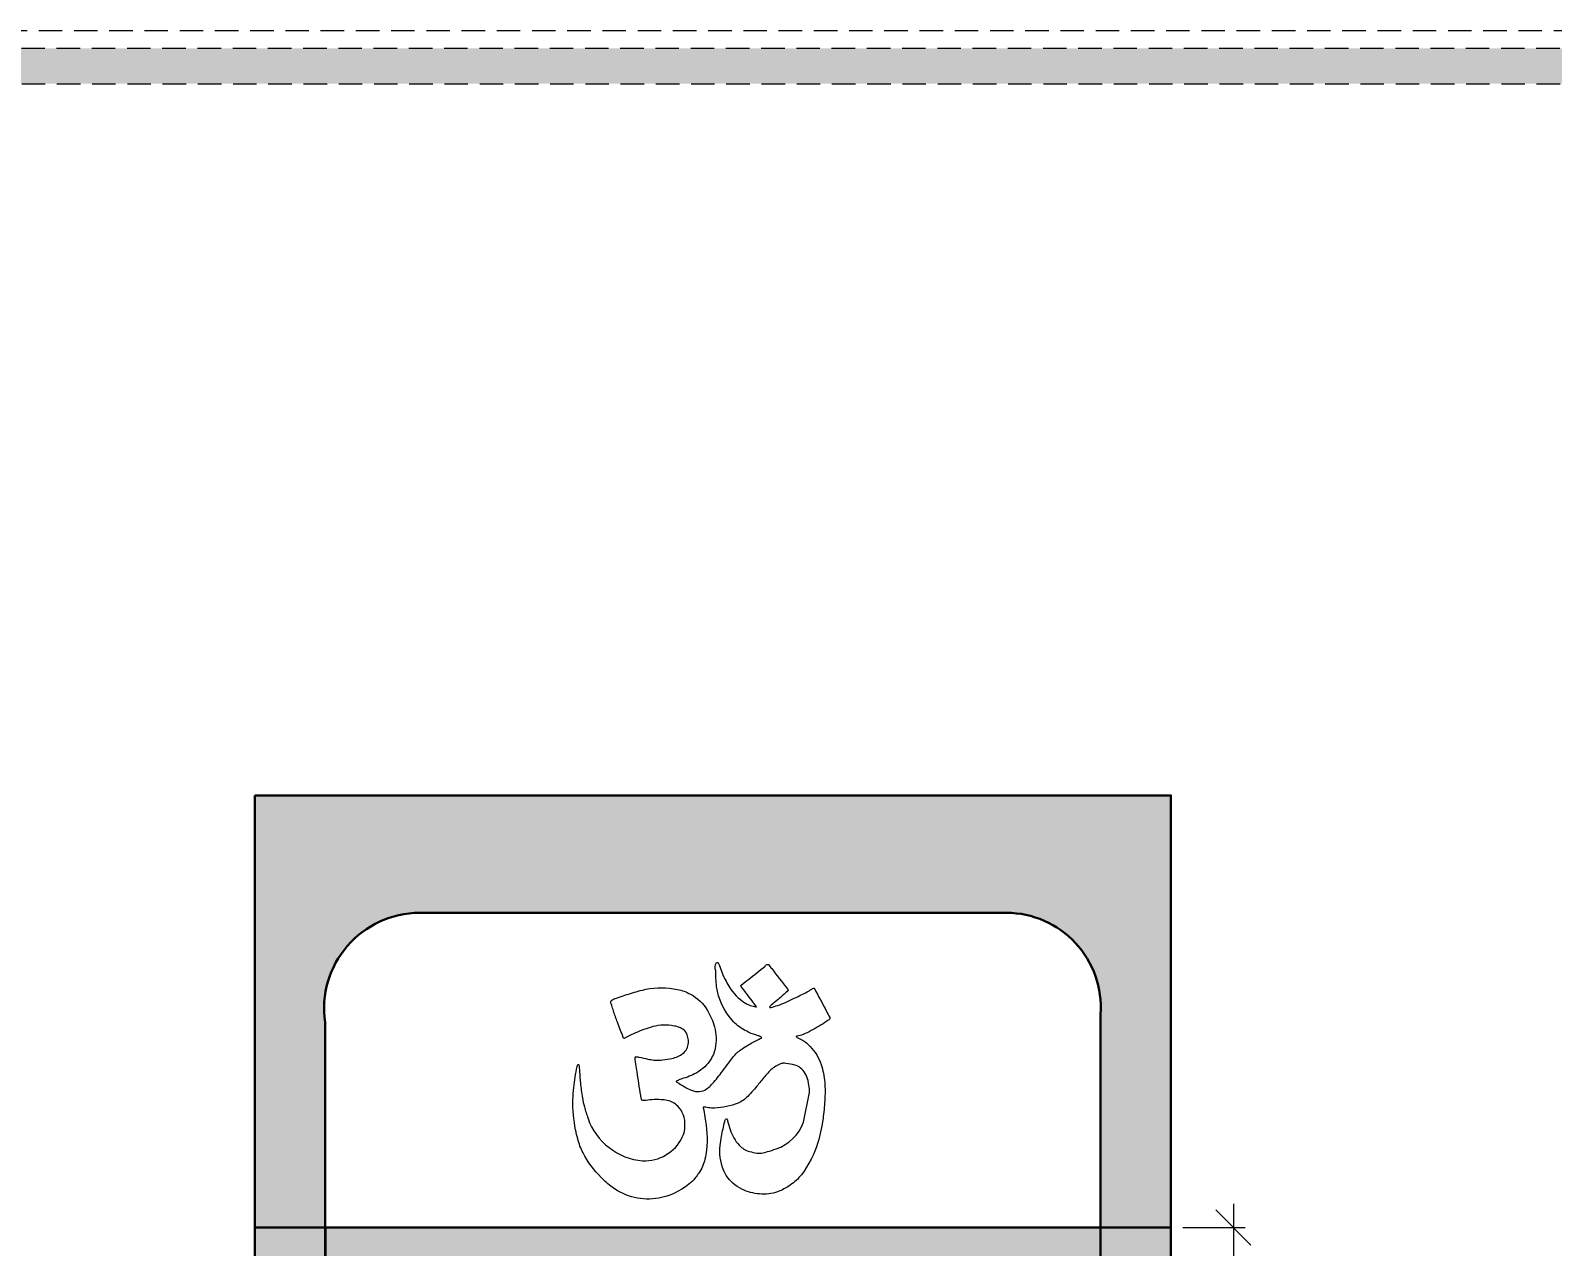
# Model space of a CAD drawing. Header units: millimetres. Extents: x 56222 to 3066687, y -650199 to -121287.
# Drawn here: x 141907.4 to 141972.2, y -185258.8 to -185207 of the extents above; entities that cross this region are included whole.
import ezdxf

# ---------------------------------------------------------------- set-up
doc = ezdxf.new("R2010")
doc.units = ezdxf.units.MM
doc.header["$MEASUREMENT"] = 0
doc.header["$PDMODE"] = 35
doc.linetypes.add('DASHED', pattern=[0.75, 0.5, -0.25])
doc.linetypes.add('DASHEDX2', pattern=[1.5, 1, -0.5])
doc.layers.get('Defpoints').update_dxf_attribs({"color": 220})
doc.layers.add('AR HATCH-7', color=7, linetype='Continuous')
for name, color, linetype, lineweight in [('Dimension', 10, 'DASHEDX2', 20), ('FURNITURE', 32, 'Continuous', 9), ('furniture dimensions', 1, 'DASHED', 0), ('wall', 7, 'Continuous', 30)]:
    doc.layers.add(name, color=color, linetype=linetype, lineweight=lineweight)
doc.styles.add('century g', font='GOTHIC.TTF')
doc.dimstyles.new('Archana', dxfattribs={"dimtxt": 2, "dimasz": 0.75, "dimexe": 0.5, "dimexo": 0.5, "dimgap": 0, "dimtad": 0, "dimzin": 0, "dimdsep": 46, "dimlunit": 4, "dimtxsty": 'century g', "dimblk": 'OBLIQUE', "dimcen": 0, "dimdle": 1, "dimclrd": 256, "dimclre": 256, "dimclrt": 256, "dimadec": 0, "dimazin": 0, "dimtfac": 1, "dimtofl": 0, "dimtmove": 1, "dimatfit": 3, "dimfxl": 1, "dimfxlon": 1, "dimtolj": 1, "dimtzin": 0, "dimlwd": -1, "dimlwe": -1, "dimarcsym": 0})

# ---------------------------------------------------------------- blocks, each defined once
blk = doc.blocks.new('_Oblique')
at = {"layer": 'wall', "color": 0, "lineweight": -2}
blk.add_line((-0.5, -0.5), (0.5, 0.5), dxfattribs=at)
blk = doc.blocks.new('*D534')
at = {"layer": 'Defpoints', "color": 0, "linetype": 'Continuous', "lineweight": 30, "transparency": 16777216}
for p in [(141955.9268064746, -185257.9961323263), (141958.5854674953, -185257.9961323263), (141955.9268064746, -185315.5925046367)]:
    blk.add_point(p, dxfattribs=at)
at = {"layer": 'furniture dimensions', "color": 5, "linetype": 'Continuous', "transparency": 16777216}
for p, q in [((141958.5854674953, -185256.9961323263), (141958.5854674953, -185281.6722926487)), ((141956.4268064746, -185257.9961323263), (141959.0854674953, -185257.9961323263)), ((141958.5854674953, -185316.5925046367), (141958.5854674953, -185291.9163443143))]:
    blk.add_line(p, q, dxfattribs=at)
at = {"layer": 'furniture dimensions', "color": 5, "linetype": 'ByBlock', "transparency": 16777216}
blk.add_line((141956.4268064746, -185315.5925046367), (141959.0854674953, -185315.5925046367), dxfattribs=at)
at = {"layer": 'furniture dimensions', "color": 5, "linetype": 'Continuous', "transparency": 16777216, "xscale": 1.5, "yscale": 1.5, "zscale": 1.5}
for p, rotation in [((141958.5854674953, -185257.9961323263), 90), ((141958.5854674953, -185315.5925046367), 270)]:
    blk.add_blockref('_Oblique', p, dxfattribs=dict(at, rotation=rotation))
at = {"layer": 'furniture dimensions', "linetype": 'Continuous', "lineweight": 0, "transparency": 16777216, "insert": (141958.5854674953, -185286.7943184815), "char_height": 3, "attachment_point": 5, "rotation": 90, "style": 'century g'}
blk.add_mtext('\\A1;4\'-10"', dxfattribs=at)

msp = doc.modelspace()

# ---------------------------------------------------------------- hatches: boundary and pattern name
at = {"layer": 'AR HATCH-7', "lineweight": 30, "true_color": 0x9c5642, "transparency": 33554615}
h = msp.add_hatch(color=25, dxfattribs=at)
h.dxf.hatch_style = 1
h.paths.add_polyline_path([(141955.9268064745, -185257.9961323262), (141952.9268064745, -185257.9961323262), (141952.9268064745, -185315.5925046366), (141955.9268064745, -185315.5925046366)])
h.paths.add_polyline_path([(141919.9255403842, -185257.9961323262), (141916.9255403842, -185257.9961323262), (141916.9255403842, -185315.5925046366), (141919.9255403842, -185315.5925046366)])
h = msp.add_hatch(color=25, dxfattribs=at)
h.dxf.hatch_style = 1
h.paths.add_polyline_path([(141952.9268064745, -185257.9961323262), (141919.9255403842, -185257.9961323262), (141919.9255403842, -185315.5925046366), (141924.6139403604, -185315.5925046366, -0.003605182702401858), (141924.4254851955, -185297.8474860904, -0.0003109933611766366), (141924.4190444912, -185287.4399823658, -0.002882391535179963), (141924.4450517292, -185282.931072528, -0.0009681271594834644), (141924.4699048726, -185281.0858522487, -0.004988359347648108), (141924.4959213203, -185280.0610362394, -0.008012712166557802), (141924.529218252, -185279.413588591, -0.03901827931900765), (141924.5824022861, -185279.0504046364, -0.03651016167842373), (141924.7923347282, -185278.36296901, -0.03782290146176009), (141925.0981742958, -185277.7216442674, -0.03732100174968171), (141925.5013153892, -185277.1262669807, -0.03371488216154914), (141926.001391536, -185276.5755181077, 0.03398982861311859), (141926.2579310955, -185276.2926713818, 0.05937585045822663), (141926.423124264, -185276.0232939919, 0.05807139961115856), (141926.5226187877, -185275.7184444411, 0.03106902398606629), (141926.5769302367, -185275.3254879359), (141926.6135365519, -185274.8397765323), (141926.9498352581, -185274.7395201403, 0.04745201783303503), (141927.5799818536, -185274.4844925984, 0.1192595654753872), (141927.9510703174, -185274.1611230307, 0.1202882427217571), (141928.131457109, -185273.7057695456, 0.0487159283730698), (141928.1586050872, -185273.0341414772, 0.0292081626858025), (141928.1108572066, -185272.6220593442, 0.05644521272184241), (141928.0171765114, -185272.304102329, 0.04412757682336173), (141927.8389372386, -185271.9679123276, 0.01194201761291172), (141927.4985490771, -185271.4699147503, -0.01165798497333648), (141927.2095991578, -185271.0476877686, -0.02862562629829856), (141927.02294184, -185270.7213759716, -0.03401351935120748), (141926.8940187464, -185270.4115813069, -0.0241471877030768), (141926.7906841395, -185270.0495963221, -0.040185540272515), (141926.7193834486, -185269.5760912802, -0.0288107866116733), (141926.7132140718, -185269.0407768608, -0.0291622111360468), (141926.7655091755, -185268.5416317116, -0.07251415826512586), (141926.8763564765, -185268.1925520902, -0.06262053331232), (141927.1263899003, -185267.8086828066, -0.05588737708257042), (141927.4725205221, -185267.4818461606, -0.03563514090871195), (141927.751693532, -185267.3013895662, -0.1104331884284034), (141927.7297187288, -185265.8393519614, -0.04945128467960831), (141927.9372866364, -185265.1771891908, -0.04868223764932544), (141928.2747323764, -185264.5593193282, -0.04663317698563652), (141928.7295811394, -185264.0086195277, -0.02564672404989927), (141929.0987469598, -185263.6742682272, -0.04170417097595749), (141929.4472900495, -185263.4351462388, -0.04425164537240012), (141929.8151094297, -185263.2666771903, -0.03382548584372522), (141930.2414059829, -185263.1471188602, -0.03301844217496732), (141930.622227771, -185263.0935322021, -0.03583048800487122), (141930.9963933211, -185263.0927269431, -0.03479648784436407), (141931.3763900549, -185263.1459060123, -0.02800128280643378), (141931.7746957616, -185263.2538264603, 0.01017540062193412), (141931.9138797223, -185263.2969167592, 0.02710774231754161), (141932.1440745511, -185263.3495329313, 0.3751715108264962), (141932.1936760133, -185263.3199814287, 0.06476264534766761), (141932.2336629208, -185263.1128567459, -0.05600715600844221), (141932.2960833072, -185262.744350698, -0.05100934324237659), (141932.4301117474, -185262.4103613484, -0.04590988486754532), (141932.6435615912, -185262.081209046, -0.03063216394978798), (141932.9428369836, -185261.7456521418, -0.02382284917976278), (141933.3091877291, -185261.4154119694, -0.02973907217191578), (141933.6801566599, -185261.1469119831, -0.02683406488726978), (141934.1102852532, -185260.904395718, -0.01466991494378226), (141934.6606937988, -185260.6516998045, 0.01056005378056444), (141935.1835434698, -185260.4168395995, 0.02526127504931185), (141935.5579227135, -185260.2153125608, 0.03181680980652567), (141935.8536487649, -185260.0095306688, 0.03083940544790959), (141936.1243113799, -185259.7657410932), (141936.4261734294, -185259.4581066477), (141936.7280354788, -185259.7657410932, 0.03083940352772188), (141936.9986980761, -185260.0095306547, 0.03181681181488077), (141937.2944241452, -185260.2153125608, 0.0252612750447253), (141937.668803389, -185260.4168395995, 0.01056005377977532), (141938.1916530599, -185260.6516998045, -0.01466991494378227), (141938.7420616055, -185260.904395718, -0.02683406489082388), (141939.1721901989, -185261.1469119831, -0.02973907216767088), (141939.5431591297, -185261.4154119694, -0.02382284917976242), (141939.9095098751, -185261.7456521418, -0.03063216394978933), (141940.2087852675, -185262.081209046, -0.04590988486758859), (141940.4222351114, -185262.4103613484, -0.05100829460820419), (141940.5562615091, -185262.7443435873, -0.0531629350212046), (141940.6175153917, -185263.0939019932, 0.01808431220552497), (141940.6265408712, -185263.1808694664, 0.02424592008614427), (141940.6413585675, -185263.2587321508, 0.02273455972874906), (141940.6592261883, -185263.3204038855, 0.1741699073666206), (141940.6777093236, -185263.3436217703, 0.1497881929659737), (141940.7039799121, -185263.3505037507, 0.04024543086803208), (141941.0437154364, -185263.2652776565, -0.03043170960601677), (141941.4759568038, -185263.1459060123, -0.0347964878443595), (141941.8559535376, -185263.0927269431, -0.03583048800487598), (141942.2301190877, -185263.0935322021, -0.03301844217497622), (141942.6109408758, -185263.1471188602, -0.03382548584374485), (141943.037237429, -185263.2666771903, -0.04425164537242655), (141943.4050568092, -185263.4351462388, -0.04170417097594954), (141943.7535998989, -185263.6742682272, -0.02564672404991481), (141944.1227657193, -185264.0086195277, -0.04663317686987747), (141944.5776144813, -185264.5593193268, -0.04868300015854168), (141944.915064542, -185265.1771993345, -0.04945049900213672), (141945.1226281299, -185265.8393519614, -0.110433188428408), (141945.1006533267, -185267.3013895662, -0.03563514149791462), (141945.379826341, -185267.481846164, -0.05588737643733022), (141945.7259569585, -185267.8086828066, -0.06262053331232154), (141945.9759903823, -185268.1925520902, -0.07251415826512458), (141946.0868376833, -185268.5416317116, -0.02916221113046677), (141946.1391327869, -185269.0407768607, -0.02881078661684974), (141946.1329634101, -185269.5760912802, -0.04018554027253422), (141946.0616627192, -185270.0495963221, -0.02414718770307468), (141945.9583281123, -185270.4115813069, -0.03401351935118756), (141945.8294050187, -185270.7213759716, -0.02862562629828585), (141945.6427477009, -185271.0476877686, -0.01165798497333514), (141945.3537977816, -185271.4699147503, 0.01194201761291325), (141945.0134096201, -185271.9679123276, 0.04412757682344923), (141944.8351703473, -185272.304102329, 0.05644521272196985), (141944.7414896521, -185272.6220593442, 0.02920862817052882), (141944.6937413952, -185273.0341480777, 0.04871544922626894), (141944.7208897497, -185273.7057695456, 0.1202882427217774), (141944.9012765413, -185274.1611230307, 0.1192595654753244), (141945.2723650051, -185274.4844925984, 0.04745201783302747), (141945.9025116006, -185274.7395201403), (141946.2388103068, -185274.8397765323), (141946.2754166221, -185275.3254879359, 0.03106902398607196), (141946.3297280711, -185275.7184444411, 0.05807139961117938), (141946.4292225947, -185276.0232939919, 0.0593758504581361), (141946.5944157632, -185276.2926713818, 0.03398982861308417), (141946.8509553227, -185276.5755181077, -0.03371488212763864), (141947.351031469, -185277.1262669801, -0.03732099966065047), (141947.7541725426, -185277.7216442319, -0.0378229050787698), (141948.0600121403, -185278.3629690352, -0.03651016030943275), (141948.2699445726, -185279.0504046364, -0.03901827931901446), (141948.3231286067, -185279.413588591, -0.008012712166557905), (141948.3564255384, -185280.0610362394, -0.004988359347656032), (141948.3824419861, -185281.0858522487, -0.0009681271267157056), (141948.4072951288, -185282.9310724655, -0.002882391575048558), (141948.4333023675, -185287.4399823657, -0.0003109933610447301), (141948.4268616632, -185297.8474860858, -0.003605182703316953), (141948.2384064983, -185315.5925046366), (141952.9268064745, -185315.5925046366)])
at = {"layer": 'Dimension', "true_color": 0xd39e00}
h = msp.add_hatch(color=42, dxfattribs=at)
h.paths.add_polyline_path([(141794.4814711701, -185207.786185727), (141794.4814711701, -185359.6834844598), (142010.2828802135, -185359.6834844598), (142010.2828802135, -185207.786185727)])
h.paths.add_polyline_path([(141795.9960076673, -185209.3007222241), (142008.7683437163, -185209.3007222241), (142008.7683437163, -185358.1689479626), (141795.9960076673, -185358.1689479626)], flags=16)
at = {"layer": 'FURNITURE', "lineweight": 30, "true_color": 0xf1e8df, "transparency": 33554687}
h = msp.add_hatch(color=254, dxfattribs=at)
h.dxf.hatch_style = 1
edge = h.paths.add_edge_path()
edge.add_line((141955.9268064745, -185239.6006222944), (141916.9255403842, -185239.6006222944))
edge.add_line((141916.9255403842, -185239.6006222944), (141916.92658405, -185257.9961323262))
edge.add_line((141916.92658405, -185257.9961323262), (141919.92658405, -185257.9961323262))
edge.add_line((141919.92658405, -185257.9961323262), (141919.9255403842, -185248.6006222944))
edge.add_arc((141923.9255403842, -185248.6006222944), 4, 90, 180, ccw=False)
edge.add_line((141923.9255403842, -185244.6006222944), (141948.9268064745, -185244.6006222944))
edge.add_arc((141948.9268064745, -185248.6006222944), 4, 0, 90, ccw=False)
edge.add_line((141952.9268064745, -185248.6006222944), (141952.9268064745, -185257.9961323262))
edge.add_line((141952.9268064745, -185257.9961323262), (141955.9268064745, -185257.9961323262))
edge.add_line((141955.9268064745, -185257.9961323262), (141955.9268064745, -185239.6006222944))

# ---------------------------------------------------------------- linework, layer by layer
at = {"layer": 'Dimension', "color": 42, "true_color": 0xd39e00, "elevation": 0.129321579205486}
for points in [[(141793.7242029214, -185207.0289174783), (142011.0401484621, -185207.0289174783), (142011.0401484621, -185360.4407527084), (141793.7242029214, -185360.4407527084)], [(141794.4814711701, -185207.786185727), (142010.2828802135, -185207.786185727), (142010.2828802135, -185359.6834844598), (141794.4814711701, -185359.6834844598)], [(141795.9960076673, -185209.3007222241), (142008.7683437163, -185209.3007222241), (142008.7683437163, -185358.1689479626), (141795.9960076673, -185358.1689479626)]]:
    msp.add_lwpolyline(points, close=True, dxfattribs=at)
at = {"layer": 'FURNITURE', "lineweight": 30}
for p, q in [((141916.9255403842, -185257.9961323262, 0.258643158410972), (141919.9255403842, -185257.9961323262, 0.258643158410972)), ((141952.9268064745, -185257.9961323262, 0.258643158410972), (141955.9268064745, -185257.9961323262, 0.258643158410972))]:
    msp.add_line(p, q, dxfattribs=at)
at = {"layer": 'FURNITURE', "lineweight": 30, "elevation": 0.258643158410972}
for points in [[(141916.9255403842, -185239.6006222944), (141955.9268064745, -185239.6006222944), (141955.9268064745, -185346.6006222925), (141916.9255403842, -185346.6006222925)], [(141916.9255403842, -185257.9961323262), (141955.9268064745, -185257.9961323262), (141955.9268064745, -185315.5925046366), (141916.9255403842, -185315.5925046366)], [(141919.9255403842, -185257.9961323262), (141952.9268064745, -185257.9961323262), (141952.9268064745, -185315.5925046366), (141919.9255403842, -185315.5925046366)]]:
    msp.add_lwpolyline(points, close=True, dxfattribs=at)
msp.add_lwpolyline([(141919.9255403842, -185346.6006222925), (141919.9118033723, -185249.2589123452, -0.4548454623224002), (141923.9255403842, -185244.6006222944), (141948.9268064745, -185244.6006222944, -0.4350856163255921), (141952.9268064745, -185248.918742189), (141952.9268064745, -185346.6006222925)], format="xyb", dxfattribs=at)
at = {"layer": 'FURNITURE', "elevation": 0.258643158410972}
msp.add_lwpolyline([(141938.2858840919, -185248.6028885141, 0.0114022481775209), (141937.6549151753, -185247.7827125867, -0.0479015597688494), (141937.6101694639, -185247.7154725734, -0.3937163186423123), (141937.6349856689, -185247.6779847421, -0.0093109807587744), (141937.9377765112, -185247.4352816305, 0.0072817388237416), (141938.649138913, -185246.8749998299, -0.2487868902674619), (141938.7692628562, -185246.7965602666, -0.1928313949822042), (141938.8088265654, -185246.8228229138, 0.0044702303625756), (141938.9281603171, -185246.9758434849, 2.99359252776e-05), (141939.6039800143, -185247.8431686033, -0.147495029482526), (141939.6256774872, -185247.9031840004, -0.2089832427315471), (141939.6074894211, -185247.9290743774, -0.0015479771796508), (141939.5374090101, -185247.9960387704, -0.0161473271758773), (141939.1475975677, -185248.3362192154, 0.0488516050659525), (141938.8400545487, -185248.6102089711, 0.2592184721691192), (141938.8537263863, -185248.6293873087, 0.2480372137720103), (141938.8999830193, -185248.6364863643, -0.0013448052929492), (141939.1764907049, -185248.5456478186, 0.0401475738535624), (141939.8892859409, -185248.2403080553, 0.0207946492302283), (141940.5236279411, -185247.9182759789, 0.004363482788060999), (141940.6313428034, -185247.8466151291, -0.0410691228512972), (141940.7023817631, -185247.8081986995, -0.2753982663030282), (141940.7438949021, -185247.8287835249, -0.0054780400827782), (141941.2626216705, -185248.7982405529, 0.0003931410638795), (141941.3993179844, -185249.0551946886, -0.2210678641046165), (141941.4040973151, -185249.1177136735, -0.0541776663053663), (141941.2753194176, -185249.2147952588, -0.022282051643951), (141940.6130982068, -185249.6190790266, -0.0321305703537782), (141940.2614577904, -185249.7826302821, -0.0481529758562302), (141940.0118989312, -185249.849489622, 0.3182244301967905), (141939.9769637884, -185249.86691003, 0.3120302088159126), (141939.9843011947, -185249.8888367083, 0.1140849033974573), (141940.0380533739, -185249.923702677, -0.0250184239069873), (141940.2677352863, -185250.0425466784, -0.0591778460688361), (141940.5654676859, -185250.2903441838, -0.1146095723193131), (141941.0334310836, -185251.0575269009, -0.0613304987705515), (141941.1843526022, -185251.817501287, -0.036842065734667), (141941.1868742939, -185252.5930383834, -0.015914098381018), (141941.1139113362, -185253.3657716094, -0.0429520158432421), (141940.8956512426, -185254.3762412014, -0.08891758863286302), (141940.195640626, -185255.7550782344, -0.0799930140065323), (141939.7216993411, -185256.1928449611, -0.0436014137635057), (141939.2687252642, -185256.4460520455, -0.1187220654420696), (141938.5102016054, -185256.5803429534, -0.0848594648251129), (141937.7555553083, -185256.4114813326, -0.1328759047321626), (141937.0465681567, -185255.8627566167, -0.0666641205669289), (141936.8628094056, -185255.5214423147, -0.1206632147055318), (141936.7338098753, -185254.5025566136, -0.0204469740638966), (141936.7918707316, -185254.1188853057, -0.0095367301668578), (141936.9293206536, -185253.4868949476, -0.1733184707764741), (141936.986406303, -185253.3732544976, -0.4585496689391439), (141937.0284598984, -185253.3824960058, -0.0347069711730476), (141937.0521871513, -185253.4598797012, 0.0055322550810748), (141937.1584840371, -185253.833370766, 0.1134847610634415), (141937.5479314006, -185254.4980752637, 0.1485146569437243), (141937.9858103735, -185254.761925956, 0.0212161872052804), (141938.3016634603, -185254.8323477696, 0.0754102093575076), (141938.4951843461, -185254.8293589703, 0.0342412703295662), (141938.7478937751, -185254.770234119, 0.0110871611987468), (141939.1185699282, -185254.6559788981, 0.2190339262158018), (141940.2892954308, -185253.5191310198), (141940.5349663179, -185252.2554717766, 0.0630004808655325), (141940.4756683457, -185251.74261407, 0.1768646293759299), (141940.1462772923, -185251.1976380546, 0.0985056624133073), (141939.9142205866, -185251.08490795, 0.0279579433618062), (141939.5322562915, -185251.0117627138, 0.0562692164497615), (141939.4021799404, -185251.009663225, 0.0822435543981429), (141939.2793148046, -185251.0463141187, 0.0305275988969887), (141939.0510194835, -185251.1688856011, 0.0462166462944457), (141938.849875228, -185251.3315192274, 0.0240644206886584), (141938.6732052731, -185251.5203975583, 0.0073928402128421), (141938.3469517443, -185251.9219846233, -0.0231524144952421), (141937.9200196339, -185252.4075587613, -0.1122827062655531), (141937.498777013, -185252.7020490999, -0.0906233341429476), (141936.4920374122, -185252.9173883866, -0.0399317344667603), (141936.2339628084, -185252.899799664, 0.0460898814506484), (141936.0178798478, -185252.8712329629, 0.5006092637618139), (141936.0167407399, -185252.9087168754, 0.0077274192772729), (141936.0845144935, -185253.2910890077, -0.0727421341714062), (141936.1527408569, -185254.7076294858, -0.0324565003175696), (141936.0872071892, -185255.0910977621, -0.0910352238327453), (141935.8265875247, -185255.6801241844, -0.0215947308872862), (141935.6752227804, -185255.8908941288, -0.0626275896918395), (141935.3992780075, -185256.1622334856, -0.120501257957115), (141934.1166025421, -185256.7515185168, -0.2068793973193576), (141932.1501881315, -185256.2928922141, -0.0473482077866406), (141931.6634933198, -185255.8668857456, -0.0740307962235499), (141930.8977311607, -185254.8275517961, -0.0538340322854008), (141930.6676809575, -185254.2237214492, -0.0186697355616609), (141930.5803439167, -185253.8454178523, -0.0526536296370438), (141930.4647112865, -185252.5592430856, -0.0160434246602505), (141930.5035946332, -185252.0432954507, -0.0317775194355169), (141930.6466753441, -185251.1498015052, -0.2203265263085036), (141930.6880411787, -185251.0647414396, -0.3967639889245903), (141930.7173593554, -185251.0680266353, -0.0408330993461965), (141930.7380591077, -185251.1952674154, -0.0115517126816715), (141930.7580277373, -185251.582793226, 0.0161863321463279), (141930.7824874515, -185251.840279321, 0.0127334686077755), (141930.8696441552, -185252.481171544, 0.0226458428679503), (141930.9554261499, -185252.859666578, 0.0201798770756822), (141931.1073822794, -185253.3544763835, 0.1480546428099897), (141932.0063655153, -185254.5980269029, 0.152565920181729), (141933.4338016821, -185255.1586169002, 0.2981139137566635), (141935.1235735237, -185254.16060256, 0.1186753204081623), (141935.236501791, -185253.6590435288, 0.20422942849347), (141934.9283788616, -185252.8309349943, 0.143715285949137), (141934.4751301364, -185252.5921076431, 0.0346698340170685), (141934.2180478433, -185252.5579586168, 0.0411673258905241), (141933.8302992685, -185252.5604069504, -0.0039118900196582), (141933.4767497668, -185252.5998513748, -0.1791788761749478), (141933.4008128764, -185252.577815936, -0.2081438616007693), (141933.3749361868, -185252.5025544933, -0.000168949281498), (141933.2101035012, -185251.4809360999, -0.0215388677721673), (141933.111867521, -185250.7764916607, -0.2719277804050905), (141933.1329279069, -185250.734981726, -0.1323432777238005), (141933.2773638633, -185250.7491302967, -0.0171160117438039), (141933.6579203781, -185250.8275786098, 0.0271082117225779), (141933.9127967876, -185250.869918414, 0.0547564807753352), (141934.3004563909, -185250.8647001501, 0.0240480921344751), (141934.6831474195, -185250.8003444147, 0.1195417800429591), (141935.1507049195, -185250.5878664262, 0.2122799835491973), (141935.3802228247, -185250.1388021558, 0.147780193479112), (141935.2823734106, -185249.6996255486, 0.1345999052137383), (141935.0950281, -185249.5249182586, 0.0570590524544681), (141934.912850815, -185249.4507816476, 0.0414139512337128), (141934.6589648608, -185249.4020873973, 0.1087055858645302), (141933.7627225686, -185249.4777715247, 0.0379652336482587), (141933.0390132292, -185249.7565113971, -0.0119300005185304), (141932.6885590572, -185249.9231173109, -0.4072047367715733), (141932.6210244446, -185249.9418747378, -0.1370737952368169), (141932.6100904468, -185249.9204659327, 0.0051474403314987), (141932.5975742618, -185249.8906745624, 0.0055237685802284), (141932.3654976002, -185249.257042681, -0.0181896100247024), (141932.1912860124, -185248.780771966, 0.0077866696858056), (141932.120846894, -185248.5409793442, -0.006025052307085), (141932.0751522221, -185248.4184994576, -0.2061774447218805), (141932.0834155881, -185248.3583592361, -0.1587860546830439), (141932.1592279305, -185248.2869101912, -0.0358001021067006), (141932.2802917277, -185248.2457642951, 0.0043733309539502), (141932.5991348125, -185248.1374606276, -0.0109628055283601), (141933.2436380711, -185247.9369726816, -0.0207297578612758), (141933.5711231459, -185247.8566283013, -0.1026836179297127), (141934.9141630492, -185247.8621421911, -0.0684162141863204), (141935.4699311315, -185248.0632255367, -0.132732514323581), (141936.191730386, -185248.7602526377, -0.0677967091216466), (141936.4951967113, -185249.4549846203, -0.1134940415375599), (141936.5226476889, -185250.3777552768, -0.107232144457829), (141936.2843228712, -185250.9152542068, -0.1248775838909623), (141935.6470609093, -185251.4587885122, -0.0294890004234922), (141935.3372442647, -185251.5927877975, -0.0005075235194969), (141935.01869971, -185251.7040550206, 0.0437861973755967), (141934.8655015819, -185251.7741880559, 0.3154541813931839), (141934.8654748374, -185251.7839470554, 0.1440380540575653), (141934.8890292332, -185251.8055249355, -0.0076978667619581), (141934.994740713, -185251.8730602703, 0.0414203659219599), (141935.4362563058, -185252.1216829086, 0.0353019794360643), (141935.5943613261, -185252.1809945129, 0.2703857189923616), (141936.227118641, -185252.0496791453, 0.0258914345060894), (141936.3496578071, -185251.9325381572, 0.0245681360395689), (141936.7824407443, -185251.4152344264, -0.0011308825341934), (141937.288686818, -185250.7397525314, -0.0248648352747797), (141937.398848161, -185250.6120401452, -0.0366413925535845), (141937.5241732309, -185250.5000590259, -0.0195987785255588), (141937.6622391965, -185250.4023194612, -0.0078464670887903), (141937.9475313062, -185250.222264478, -0.0194128691598495), (141938.3888222807, -185249.9790285648, 0.0032319739821933), (141938.4872848647, -185249.9321129154, 0.5522032083849716), (141938.4921754027, -185249.8970453485, 0.0289124476850701), (141938.4366043328, -185249.8668876994, 0.0394040275358078), (141938.3156092474, -185249.8281818267, -0.0219358531418222), (141938.1556771094, -185249.773610451, -0.0336701304017813), (141937.7724778311, -185249.5973072046, -0.0848034322514672), (141937.2488771571, -185249.1741959813, -0.1498673031277008), (141936.5853484966, -185247.7393854346, -0.0508959579948708), (141936.5546746763, -185247.0659723355, -0.276236081498145), (141936.5804128714, -185246.7201282418, -0.3403473329208719), (141936.6312127218, -185246.7218029883, -0.0959748827412281), (141936.6578887671, -185246.7541773374, -0.0272709709117114), (141936.6850166672, -185246.8118054439, -0.0288470840032669), (141936.7485687073, -185246.9677802071, 0.0134795185299401), (141936.8668453061, -185247.2838351224, 0.0255393353782715), (141936.9427556064, -185247.4344622137, 0.0065773976258264), (141937.1073671447, -185247.7289755884, 0.1162890721811708), (141937.8092957427, -185248.4473182187, 0.0377390568785479), (141937.9584636133, -185248.5261827965, 0.0699371805358865), (141938.2020813745, -185248.592656055, 0.0131302668075966)], format="xyb", close=True, dxfattribs=at)

# ---------------------------------------------------------------- dimensions: what is measured, and where the dimension line sits
at = {"layer": 'furniture dimensions', "color": 5, "linetype": 'Continuous', "lineweight": 0}
dim = msp.add_linear_dim(base=(141958.5854674953, -185257.9961323263, 0.258643158410972), p1=(141955.9268064745, -185315.5925046366, 0.258643158410972), p2=(141955.9268064745, -185257.9961323262, 0.258643158410972), angle=90, dimstyle='Archana', override={"dimtxt": 3, "dimasz": 1.5, "dimdec": 0, "dimclrd": 5, "dimclre": 5, "dimfxl": 4}, dxfattribs=at)
dim.commit()
dim.dimension.update_dxf_attribs({"geometry": '*D534', "text_midpoint": (141958.5854674953, -185286.7943184815, 0.258643158410972)})

doc.saveas('drawing.dxf')
